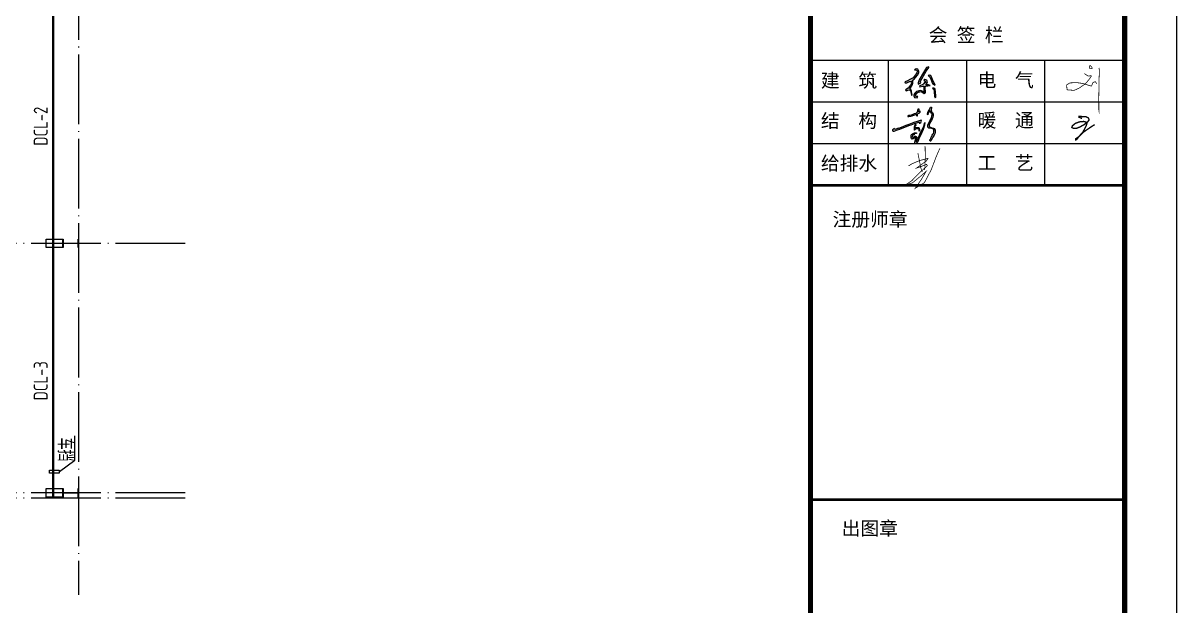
# Model space of a CAD drawing. Extents: x 69728788 to 149766163, y 20718153 to 43663798.
# Drawn here: x 74899459 to 74932569, y 21562889 to 21579594 of the extents above; entities that cross this region are included whole.
import ezdxf
from ezdxf.enums import TextEntityAlignment as Align

# ---------------------------------------------------------------- set-up
doc = ezdxf.new("R2010")
doc.units = 0
doc.header["$LTSCALE"] = 1000
doc.header["$MEASUREMENT"] = 0
doc.linetypes.add('8', pattern=[38, 30, -3, 2, -3])
doc.linetypes.add('DOTE', pattern=[2.42, 2, -0.2, 0.02, -0.2])
doc.layers.get('0').update_dxf_attribs({"linetype": 'CONTINUOUS'})
for name, color, linetype in [('DOTE', 251, 'DOTE'), ('PUB_TEXT', 7, 'CONTINUOUS'), ('PUB_TITLE', 4, 'CONTINUOUS'), ('R', 1, 'CONTINUOUS'), ('图框', 253, 'CONTINUOUS'), ('支撑', 4, 'CONTINUOUS'), ('线线', 150, 'CONTINUOUS'), ('轨道', 32, 'CONTINUOUS'), ('钢柱', 3, 'CONTINUOUS')]:
    doc.layers.add(name, color=color, linetype=linetype)
doc.layers.add('层1000', color=2, linetype='CONTINUOUS', lineweight=35)
doc.styles.add('STYLE-黑体', font='simhei.ttf')
doc.styles.add('TSSD_Rein', font='atssdeng.shx', dxfattribs={"width": 0.7, "bigfont": 'atssdchn.shx'})
doc.styles.add('黑体', font='simhei.ttf', dxfattribs={"width": 0.6, "height": 4.3})

# ---------------------------------------------------------------- blocks, each defined once
blk = doc.blocks.new('hui')
h = blk.add_hatch(color=256)
h.paths.add_polyline_path([(74395639, 22003696), (74395663, 22003679), (74395667, 22003630), (74395675, 22003538), (74395687, 22003513), (74395703, 22003522), (74395703, 22003553), (74395696, 22003618), (74395688, 22003678), (74395662, 22003699)])
h.paths.add_polyline_path([(74395556, 22003939), (74395591, 22003901), (74395638, 22003785), (74395686, 22003751), (74395675, 22003783), (74395650, 22003831), (74395625, 22003897), (74395602, 22003937), (74395573, 22003948)])
h.paths.add_polyline_path([(74395481, 22003829), (74395498, 22003834), (74395508, 22003812), (74395496, 22003801), (74395481, 22003804), (74395470, 22003788), (74395467, 22003777), (74395453, 22003764), (74395397, 22003741), (74395385, 22003735), (74395395, 22003724), (74395454, 22003735), (74395468, 22003732), (74395468, 22003710), (74395471, 22003632), (74395470, 22003616), (74395452, 22003634), (74395414, 22003649), (74395372, 22003644), (74395333, 22003630), (74395301, 22003600), (74395279, 22003568), (74395280, 22003545), (74395289, 22003520), (74395302, 22003520), (74395342, 22003514), (74395353, 22003535), (74395328, 22003535), (74395308, 22003543), (74395317, 22003574), (74395341, 22003607), (74395370, 22003626), (74395394, 22003629), (74395418, 22003630), (74395450, 22003612), (74395478, 22003596), (74395504, 22003607), (74395502, 22003629), (74395499, 22003699), (74395501, 22003735), (74395520, 22003744), (74395550, 22003738), (74395589, 22003750), (74395562, 22003760), (74395509, 22003762), (74395531, 22003787), (74395540, 22003818), (74395527, 22003851), (74395492, 22003859), (74395470, 22003849)])
h.paths.add_polyline_path([(74395563, 22004107), (74395522, 22004092), (74395462, 22003999), (74395380, 22003855), (74395359, 22003800), (74395361, 22003774), (74395398, 22003789), (74395416, 22003797), (74395406, 22003819), (74395405, 22003832), (74395516, 22004022), (74395555, 22004073), (74395569, 22004090)])
h.paths.add_polyline_path([(74395290, 22004049), (74395332, 22004041), (74395351, 22004021), (74395338, 22003992), (74395289, 22003924), (74395266, 22003894), (74395216, 22003866), (74395145, 22003832), (74395105, 22003816), (74395115, 22003796), (74395144, 22003796), (74395198, 22003823), (74395234, 22003823), (74395245, 22003810), (74395216, 22003757), (74395173, 22003698), (74395119, 22003663), (74395131, 22003645), (74395186, 22003664), (74395213, 22003652), (74395226, 22003593), (74395232, 22003560), (74395248, 22003564), (74395242, 22003584), (74395237, 22003640), (74395219, 22003670), (74395205, 22003683), (74395250, 22003752), (74395263, 22003791), (74395260, 22003828), (74395250, 22003841), (74395288, 22003870), (74395347, 22003943), (74395378, 22003987), (74395378, 22004020), (74395358, 22004059), (74395339, 22004063), (74395311, 22004060)])
h = blk.add_hatch(color=256)
h.paths.add_polyline_path([(74395012, 22002915), (74395058, 22002932), (74395139, 22002961), (74395181, 22002980), (74395231, 22002993), (74395260, 22003008), (74395294, 22003020), (74395316, 22003028), (74395354, 22003041), (74395372, 22003048), (74395382, 22003050), (74395384, 22003039), (74395379, 22003028), (74395388, 22003026), (74395394, 22003028), (74395410, 22003039), (74395419, 22003051), (74395428, 22003068), (74395420, 22003083), (74395401, 22003080), (74395359, 22003065), (74395281, 22003039), (74395185, 22003003), (74395125, 22002980), (74395037, 22002947), (74394986, 22002929), (74394979, 22002930), (74394954, 22002917), (74394937, 22002913), (74394933, 22002909), (74394913, 22002910), (74394911, 22002919), (74394907, 22002925), (74394897, 22002921), (74394891, 22002916), (74394874, 22002902), (74394871, 22002894), (74394874, 22002883), (74394883, 22002877), (74394906, 22002877), (74394969, 22002898)])
h.paths.add_polyline_path([(74395356, 22003211), (74395365, 22003215), (74395376, 22003218), (74395385, 22003224), (74395391, 22003228), (74395394, 22003234), (74395398, 22003240), (74395400, 22003252), (74395392, 22003262), (74395385, 22003259), (74395378, 22003251), (74395371, 22003246), (74395367, 22003254), (74395370, 22003259), (74395374, 22003267), (74395379, 22003276), (74395382, 22003284), (74395382, 22003291), (74395379, 22003296), (74395368, 22003298), (74395360, 22003297), (74395357, 22003293), (74395355, 22003285), (74395352, 22003278), (74395351, 22003267), (74395349, 22003259), (74395345, 22003245), (74395344, 22003235), (74395338, 22003227), (74395330, 22003224), (74395317, 22003215), (74395288, 22003203), (74395262, 22003194), (74395247, 22003187), (74395231, 22003180), (74395205, 22003174), (74395175, 22003172), (74395164, 22003168), (74395165, 22003156), (74395184, 22003154), (74395220, 22003159), (74395250, 22003169), (74395279, 22003178), (74395297, 22003188), (74395315, 22003195), (74395324, 22003199), (74395328, 22003195), (74395327, 22003185), (74395329, 22003174), (74395334, 22003165), (74395340, 22003164), (74395348, 22003168), (74395351, 22003175), (74395351, 22003189), (74395351, 22003202)])
h.paths.add_polyline_path([(74395305, 22002934), (74395305, 22002947), (74395304, 22002965), (74395312, 22002976), (74395325, 22002989), (74395323, 22002998), (74395307, 22003001), (74395296, 22002991), (74395289, 22002972), (74395284, 22002956), (74395285, 22002931), (74395284, 22002917), (74395282, 22002907), (74395289, 22002902), (74395299, 22002902), (74395310, 22002911), (74395319, 22002921), (74395335, 22002924), (74395356, 22002925), (74395364, 22002923), (74395373, 22002918), (74395377, 22002906), (74395374, 22002893), (74395377, 22002881), (74395384, 22002880), (74395392, 22002885), (74395395, 22002906), (74395390, 22002930), (74395376, 22002939), (74395350, 22002938), (74395319, 22002937)], flags=17)
h.paths.add_polyline_path([(74395295, 22002826), (74395305, 22002829), (74395328, 22002831), (74395328, 22002843), (74395318, 22002846), (74395300, 22002846), (74395292, 22002843), (74395279, 22002837), (74395268, 22002833), (74395264, 22002824), (74395268, 22002811), (74395274, 22002804), (74395284, 22002805), (74395286, 22002813)], flags=17)
h.paths.add_polyline_path([(74395250, 22002762), (74395256, 22002779), (74395256, 22002802), (74395253, 22002818), (74395241, 22002822), (74395234, 22002814), (74395231, 22002796), (74395226, 22002774), (74395226, 22002752), (74395234, 22002731), (74395239, 22002724), (74395256, 22002726), (74395269, 22002731), (74395279, 22002745), (74395289, 22002752), (74395296, 22002758), (74395305, 22002765), (74395316, 22002755), (74395314, 22002732), (74395308, 22002716), (74395306, 22002689), (74395301, 22002663), (74395296, 22002647), (74395301, 22002634), (74395315, 22002633), (74395329, 22002645), (74395353, 22002674), (74395378, 22002731), (74395411, 22002803), (74395457, 22002909), (74395486, 22002992), (74395491, 22003038), (74395469, 22002973), (74395432, 22002897), (74395407, 22002847), (74395373, 22002766), (74395356, 22002737), (74395334, 22002691), (74395321, 22002670), (74395322, 22002689), (74395327, 22002719), (74395333, 22002740), (74395331, 22002756), (74395323, 22002774), (74395312, 22002781), (74395300, 22002779), (74395283, 22002767), (74395274, 22002755), (74395263, 22002741), (74395251, 22002744)])
blk.add_hatch(color=256).paths.add_polyline_path([(74395578, 22002959), (74395570, 22002975), (74395575, 22002994), (74395585, 22003020), (74395598, 22003054), (74395616, 22003080), (74395642, 22003142), (74395647, 22003165), (74395647, 22003186), (74395646, 22003207), (74395638, 22003229), (74395619, 22003245), (74395616, 22003256), (74395613, 22003279), (74395612, 22003294), (74395614, 22003308), (74395619, 22003333), (74395611, 22003335), (74395599, 22003333), (74395584, 22003303), (74395570, 22003287), (74395558, 22003264), (74395550, 22003230), (74395542, 22003206), (74395542, 22003194), (74395549, 22003187), (74395550, 22003197), (74395561, 22003224), (74395568, 22003241), (74395578, 22003261), (74395584, 22003264), (74395590, 22003258), (74395604, 22003235), (74395613, 22003222), (74395627, 22003210), (74395631, 22003185), (74395624, 22003169), (74395619, 22003122), (74395588, 22003070), (74395569, 22003032), (74395547, 22002991), (74395550, 22002954), (74395556, 22002946), (74395567, 22002932), (74395615, 22002923), (74395644, 22002922), (74395657, 22002912), (74395663, 22002895), (74395661, 22002856), (74395653, 22002833), (74395645, 22002817), (74395633, 22002801), (74395612, 22002759), (74395607, 22002727), (74395583, 22002709), (74395586, 22002694), (74395593, 22002684), (74395601, 22002684), (74395609, 22002698), (74395627, 22002736), (74395643, 22002763), (74395666, 22002798), (74395680, 22002821), (74395687, 22002858), (74395687, 22002893), (74395669, 22002924), (74395655, 22002933), (74395625, 22002941), (74395610, 22002942), (74395589, 22002953)])
for points in [[(74395290, 22004049), (74395332, 22004041), (74395351, 22004021), (74395338, 22003992), (74395289, 22003924), (74395266, 22003894), (74395216, 22003866), (74395145, 22003832), (74395105, 22003816), (74395115, 22003796), (74395144, 22003796), (74395198, 22003823), (74395234, 22003823), (74395245, 22003810), (74395216, 22003757), (74395173, 22003698), (74395119, 22003663), (74395131, 22003645), (74395186, 22003664), (74395213, 22003652), (74395226, 22003593), (74395232, 22003560), (74395248, 22003564), (74395242, 22003584), (74395237, 22003640), (74395219, 22003670), (74395205, 22003683), (74395250, 22003752), (74395263, 22003791), (74395260, 22003828), (74395250, 22003841), (74395288, 22003870), (74395347, 22003943), (74395378, 22003987), (74395378, 22004020), (74395358, 22004059), (74395339, 22004063), (74395311, 22004060), (74395290, 22004049)], [(74395563, 22004107), (74395522, 22004092), (74395462, 22003999), (74395380, 22003855), (74395359, 22003800), (74395361, 22003774), (74395398, 22003789), (74395416, 22003797), (74395406, 22003819), (74395405, 22003832), (74395516, 22004022), (74395555, 22004073), (74395569, 22004090), (74395563, 22004107)], [(74395556, 22003939), (74395591, 22003901), (74395638, 22003785), (74395686, 22003751), (74395675, 22003783), (74395650, 22003831), (74395625, 22003897), (74395602, 22003937), (74395573, 22003948), (74395556, 22003939)], [(74395481, 22003829), (74395498, 22003834), (74395498, 22003834), (74395508, 22003812), (74395496, 22003801), (74395481, 22003804), (74395470, 22003788), (74395467, 22003777), (74395453, 22003764), (74395397, 22003741), (74395385, 22003735), (74395395, 22003724), (74395395, 22003724), (74395454, 22003735), (74395468, 22003732), (74395468, 22003710), (74395471, 22003632), (74395470, 22003616), (74395452, 22003634), (74395414, 22003649), (74395372, 22003644), (74395333, 22003630), (74395301, 22003600), (74395279, 22003568), (74395280, 22003545), (74395289, 22003520), (74395302, 22003520), (74395342, 22003514), (74395353, 22003535), (74395328, 22003535), (74395308, 22003543), (74395317, 22003574), (74395341, 22003607), (74395370, 22003626), (74395394, 22003629), (74395418, 22003630), (74395450, 22003612), (74395478, 22003596), (74395504, 22003607), (74395502, 22003629), (74395499, 22003699), (74395501, 22003735), (74395520, 22003744), (74395550, 22003738), (74395589, 22003750), (74395562, 22003760), (74395509, 22003762), (74395531, 22003787), (74395540, 22003818), (74395527, 22003851), (74395492, 22003859), (74395470, 22003849), (74395481, 22003829)], [(74395639, 22003696), (74395663, 22003679), (74395667, 22003630), (74395675, 22003538), (74395687, 22003513), (74395703, 22003522), (74395703, 22003553), (74395696, 22003618), (74395688, 22003678), (74395662, 22003699), (74395639, 22003696)], [(74395295, 22002826), (74395286, 22002813), (74395284, 22002805), (74395274, 22002804), (74395268, 22002811), (74395264, 22002824), (74395268, 22002833), (74395279, 22002837), (74395292, 22002843), (74395300, 22002846), (74395318, 22002846), (74395328, 22002843), (74395328, 22002831), (74395305, 22002829), (74395295, 22002826), (74395295, 22002826)]]:
    blk.add_lwpolyline(points)
for points, const_width in [([(74398542, 22003974), (74398618, 22003927), (74398667, 22003935), (74398676, 22003927), (74398633, 22003865), (74398581, 22003802), (74398532, 22003759), (74398440, 22003697), (74398345, 22003654), (74398209, 22003666), (74398203, 22003758), (74398264, 22003797), (74398395, 22003803), (74398518, 22003785), (74398623, 22003750), (74398679, 22003736), (74398699, 22003792), (74398709, 22003806), (74398751, 22003820), (74398778, 22003781)], 14), ([(74398644, 22004139), (74398678, 22004107), (74398693, 22004078), (74398669, 22004068), (74398643, 22004073), (74398637, 22004104), (74398649, 22004127)], 14), ([(74398822, 22004085), (74398829, 22004018), (74398823, 22003881), (74398821, 22003784), (74398818, 22003552), (74398815, 22003492), (74398816, 22003407), (74398823, 22003303), (74398823, 22003243), (74398819, 22003260), (74398818, 22003379), (74398825, 22003448)], 14), ([(74398496, 22003117), (74398436, 22003143), (74398437, 22003156), (74398468, 22003156), (74398570, 22003151), (74398618, 22003128), (74398632, 22003090), (74398603, 22003050), (74398536, 22002999), (74398450, 22002952), (74398388, 22002929), (74398329, 22002931), (74398300, 22002948), (74398313, 22002978), (74398370, 22003024), (74398445, 22003052), (74398529, 22003061), (74398577, 22003047), (74398591, 22003019), (74398580, 22002987), (74398549, 22002923), (74398510, 22002851), (74398446, 22002783), (74398401, 22002724), (74398380, 22002705), (74398373, 22002728), (74398446, 22002777), (74398526, 22002859), (74398692, 22002971), (74398739, 22003000)], 26), ([(74395177, 22002211), (74395252, 22002256), (74395400, 22002316), (74395549, 22002354), (74395521, 22002307), (74395331, 22002170), (74395400, 22002193), (74395523, 22002242), (74395540, 22002216), (74395409, 22002099), (74395238, 22001926), (74395115, 22001846), (74395252, 22001886), (74395427, 22002030), (74395514, 22002106), (74395426, 22001957), (74395306, 22001784), (74395482, 22001891), (74395613, 22002140), (74395703, 22002377), (74395777, 22002547)], 14), ([(74395356, 22002457), (74395414, 22002170), (74395431, 22002116), (74395443, 22002098)], 14), ([(74395495, 22002590), (74395498, 22002403), (74395494, 22002251), (74395492, 22002177), (74395482, 22002133)], 14)]:
    blk.add_lwpolyline(points, dxfattribs=dict(const_width=const_width))
for points in [[(74395231, 22003180), (74395205, 22003174), (74395175, 22003172), (74395164, 22003168), (74395165, 22003156), (74395184, 22003154), (74395220, 22003159), (74395250, 22003169), (74395279, 22003178), (74395297, 22003188), (74395315, 22003195), (74395324, 22003199), (74395324, 22003199), (74395328, 22003195), (74395327, 22003185), (74395329, 22003174), (74395334, 22003165), (74395340, 22003164), (74395348, 22003168), (74395351, 22003175), (74395351, 22003189), (74395351, 22003202), (74395356, 22003211), (74395365, 22003215), (74395376, 22003218), (74395385, 22003224), (74395391, 22003228), (74395394, 22003234), (74395398, 22003240), (74395400, 22003252), (74395392, 22003262), (74395385, 22003259), (74395378, 22003251), (74395371, 22003246), (74395371, 22003246), (74395371, 22003246), (74395367, 22003254), (74395370, 22003259), (74395374, 22003267), (74395379, 22003276), (74395382, 22003284), (74395382, 22003291), (74395379, 22003296), (74395368, 22003298), (74395360, 22003297), (74395357, 22003293), (74395355, 22003285), (74395352, 22003278), (74395351, 22003267), (74395349, 22003259), (74395345, 22003245), (74395344, 22003235), (74395338, 22003227), (74395330, 22003224), (74395317, 22003215), (74395288, 22003203), (74395262, 22003194), (74395247, 22003187), (74395231, 22003180)], [(74395578, 22003261), (74395568, 22003241), (74395561, 22003224), (74395550, 22003197), (74395549, 22003187), (74395542, 22003194), (74395542, 22003206), (74395550, 22003230), (74395558, 22003264), (74395570, 22003287), (74395584, 22003303), (74395599, 22003333), (74395611, 22003335), (74395619, 22003333), (74395614, 22003308), (74395612, 22003294), (74395613, 22003279), (74395616, 22003256), (74395619, 22003245), (74395638, 22003229), (74395646, 22003207), (74395647, 22003186), (74395647, 22003165), (74395642, 22003142), (74395616, 22003080), (74395598, 22003054), (74395585, 22003020), (74395575, 22002994), (74395570, 22002975), (74395578, 22002959), (74395589, 22002953), (74395610, 22002942), (74395625, 22002941), (74395655, 22002933), (74395669, 22002924), (74395687, 22002893), (74395687, 22002858), (74395680, 22002821), (74395666, 22002798), (74395643, 22002763), (74395627, 22002736), (74395609, 22002698), (74395601, 22002684), (74395593, 22002684), (74395586, 22002694), (74395583, 22002709), (74395607, 22002727), (74395612, 22002759), (74395633, 22002801), (74395645, 22002817), (74395653, 22002833), (74395661, 22002856), (74395663, 22002895), (74395657, 22002912), (74395644, 22002922), (74395615, 22002923), (74395567, 22002932), (74395556, 22002946), (74395550, 22002954), (74395547, 22002991), (74395569, 22003032), (74395588, 22003070), (74395619, 22003122), (74395624, 22003169), (74395631, 22003185), (74395627, 22003210), (74395613, 22003222), (74395604, 22003235), (74395590, 22003258), (74395584, 22003264), (74395578, 22003261)], [(74394979, 22002930), (74394954, 22002917), (74394937, 22002913), (74394933, 22002909), (74394913, 22002910), (74394911, 22002919), (74394907, 22002925), (74394897, 22002921), (74394891, 22002916), (74394874, 22002902), (74394871, 22002894), (74394874, 22002883), (74394883, 22002877), (74394906, 22002877), (74394969, 22002898), (74395012, 22002915), (74395058, 22002932), (74395139, 22002961), (74395181, 22002980), (74395231, 22002993), (74395260, 22003008), (74395294, 22003020), (74395316, 22003028), (74395354, 22003041), (74395372, 22003048), (74395382, 22003050), (74395384, 22003039), (74395379, 22003028), (74395388, 22003026), (74395394, 22003028), (74395410, 22003039), (74395419, 22003051), (74395428, 22003068), (74395420, 22003083), (74395401, 22003080), (74395359, 22003065), (74395281, 22003039), (74395185, 22003003), (74395125, 22002980), (74395037, 22002947), (74394986, 22002929), (74394979, 22002930)], [(74395226, 22002752), (74395226, 22002774), (74395231, 22002796), (74395234, 22002814), (74395241, 22002822), (74395253, 22002818), (74395256, 22002802), (74395256, 22002779), (74395250, 22002762), (74395251, 22002744), (74395263, 22002741), (74395274, 22002755), (74395283, 22002767), (74395300, 22002779), (74395312, 22002781), (74395323, 22002774), (74395331, 22002756), (74395333, 22002740), (74395327, 22002719), (74395322, 22002689), (74395321, 22002670), (74395334, 22002691), (74395356, 22002737), (74395373, 22002766), (74395407, 22002847), (74395432, 22002897), (74395469, 22002973), (74395491, 22003038), (74395486, 22002992), (74395457, 22002909), (74395411, 22002803), (74395378, 22002731), (74395353, 22002674), (74395329, 22002645), (74395315, 22002633), (74395301, 22002634), (74395296, 22002647), (74395301, 22002663), (74395306, 22002689), (74395308, 22002716), (74395314, 22002732), (74395314, 22002732), (74395316, 22002755), (74395305, 22002765), (74395296, 22002758), (74395289, 22002752), (74395279, 22002745), (74395269, 22002731), (74395256, 22002726), (74395239, 22002724), (74395234, 22002731), (74395226, 22002752)], [(74395305, 22002947), (74395304, 22002965), (74395312, 22002976), (74395325, 22002989), (74395323, 22002998), (74395307, 22003001), (74395296, 22002991), (74395289, 22002972), (74395284, 22002956), (74395285, 22002931), (74395284, 22002917), (74395282, 22002907), (74395289, 22002902), (74395299, 22002902), (74395310, 22002911), (74395319, 22002921), (74395335, 22002924), (74395356, 22002925), (74395364, 22002923), (74395373, 22002918), (74395377, 22002906), (74395374, 22002893), (74395377, 22002881), (74395384, 22002880), (74395392, 22002885), (74395395, 22002906), (74395390, 22002930), (74395376, 22002939), (74395350, 22002938), (74395319, 22002937), (74395305, 22002934), (74395305, 22002947)]]:
    blk.add_lwpolyline(points, close=True)

msp = doc.modelspace()

# ---------------------------------------------------------------- linework, layer by layer
at = {"layer": 'DOTE', "color": 25, "linetype": 'DOTE'}
for p, q in [((74901046.8, 21595638.7), (74901046.8, 21563205.9)), ((74904107.6, 21573279.2), (74858297.1, 21573279.2)), ((74904107.6, 21566129.2), (74858297.1, 21566129.2)), ((74904107.6, 21565979.2), (74858297.1, 21565979.2))]:
    msp.add_line(p, q, dxfattribs=at)
at = {"layer": 'PUB_TITLE'}
msp.add_lwpolyline([(74843468.9, 21541808.9), (74932568.9, 21541808.9), (74932568.9, 21604808.9), (74843468.9, 21604808.9)], close=True, dxfattribs=at)
at = {"layer": 'PUB_TITLE', "const_width": 150}
msp.add_lwpolyline([(74847218.9, 21543308.9), (74931068.9, 21543308.9), (74931068.9, 21603308.9), (74847218.9, 21603308.9)], close=True, dxfattribs=at)
at = {"layer": 'R'}
for p, q in [((74900945.6, 21567070), (74900945.6, 21567763.7)), ((74900506.2, 21566740.8), (74900945.6, 21567070))]:
    msp.add_line(p, q, dxfattribs=at)
msp.add_lwpolyline([(74900219.8, 21566691.2), (74900219.8, 21566780), (74900495.7, 21566780), (74900495.7, 21566691.2)], close=True, dxfattribs=at)
at = {"layer": '图框', "color": 0}
for p, q in [((74922055.1, 21578528.5), (74931068.9, 21578528.5)), ((74922055.1, 21577333.3), (74931068.9, 21577333.3)), ((74922055.1, 21576138.1), (74931068.9, 21576138.1)), ((74922055.1, 21574942.9), (74931068.9, 21574942.9))]:
    msp.add_line(p, q, dxfattribs=at)
at = {"layer": '图框', "color": 4, "const_width": 147.9}
msp.add_lwpolyline([(74922055.1, 21603308.9), (74922055.1, 21543308.9)], dxfattribs=at)
at = {"layer": '图框', "color": 0, "const_width": 75}
msp.add_lwpolyline([(74922055.1, 21590181.7), (74931068.9, 21590181.7), (74931068.9, 21574942.9), (74922055.1, 21574942.9)], close=True, dxfattribs=at)
at = {"layer": '图框', "color": 0}
for points in [[(74924296.1, 21574942.9), (74924296.1, 21578528.5)], [(74926537.1, 21574942.9), (74926537.1, 21578528.5)], [(74928778.1, 21574942.9), (74928778.1, 21578528.5)]]:
    msp.add_lwpolyline(points, dxfattribs=at)
for points, const_width in [([(74922055.1, 21574942.9), (74931068.9, 21574942.9)], 60.5), ([(74922055.1, 21565932.5), (74931068.9, 21565932.5)], 75)]:
    msp.add_lwpolyline(points, dxfattribs=dict(at, const_width=const_width))
at = {"layer": '支撑', "linetype": '8', "ltscale": 100, "const_width": 60}
msp.add_lwpolyline([(74900323.1, 21566009.2), (74900321.8, 21593849.2)], dxfattribs=at)
at = {"layer": '轨道'}
for points in [[(74900121.8, 21573159.2), (74900121.8, 21573399.2), (74900596.8, 21573399.2), (74900596.8, 21573159.2)], [(74900121.8, 21566009.2), (74900121.8, 21566249.2), (74900596.8, 21566249.2), (74900596.8, 21566009.2)]]:
    msp.add_lwpolyline(points, close=True, dxfattribs=at)
at = {"layer": '钢柱'}
for points in [[(74901046.8, 21573399.2), (74901046.8, 21573159.2), (74901036.8, 21573159.2), (74901036.8, 21573276.2), (74900606.8, 21573276.2), (74900606.8, 21573159.2), (74900596.8, 21573159.2), (74900596.8, 21573399.2), (74900606.8, 21573399.2), (74900606.8, 21573282.2), (74901036.8, 21573282.2), (74901036.8, 21573399.2)], [(74901046.8, 21566249.2), (74901046.8, 21566009.2), (74901036.8, 21566009.2), (74901036.8, 21566126.2), (74900606.8, 21566126.2), (74900606.8, 21566009.2), (74900596.8, 21566009.2), (74900596.8, 21566249.2), (74900606.8, 21566249.2), (74900606.8, 21566132.2), (74901036.8, 21566132.2), (74901036.8, 21566249.2)]]:
    msp.add_lwpolyline(points, close=True, dxfattribs=at)

# ---------------------------------------------------------------- block references
at = {"layer": '线线', "xscale": 1.5, "yscale": 1.5, "zscale": 1.5}
msp.add_blockref('hui', (-36667899.2, -11427815.9), dxfattribs=at)

# ---------------------------------------------------------------- texts
at = {"layer": 'PUB_TEXT', "style": 'TSSD_Rein', "width": 0.8}
msp.add_text('车挡', height=450, rotation=270, dxfattribs=at).set_placement((74900674, 21567369.5, 6.9), align=Align.MIDDLE_CENTER)
at = {"layer": '图框', "color": 0, "style": 'STYLE-黑体'}
for s, p in [('会 签 栏', (74925443.4, 21579055)), ('建  筑', (74922352.1, 21577751.5)), ('电  气', (74926847.8, 21577764.5)), ('结  构', (74922352.1, 21576597.4)), ('暖  通', (74926847.8, 21576610.4)), ('给排水', (74922352.1, 21575378.2)), ('工  艺', (74926847.8, 21575391.2))]:
    msp.add_text(s, height=394.42, dxfattribs=at).set_placement(p)
at = {"layer": '图框', "color": 4, "style": '黑体'}
for s, p in [('注册师章', (74922687.9, 21573772.1)), ('出图章', (74922947.8, 21564911.9))]:
    msp.add_text(s, height=394.42, dxfattribs=at).set_placement(p)
at = {"layer": '层1000', "style": 'TSSD_Rein', "width": 0.8}
for s, p in [('DCL-2', (74900165.1, 21576078.6)), ('DCL-3', (74900165.1, 21568778.6))]:
    msp.add_text(s, height=400, rotation=90, dxfattribs=at).set_placement(p)

doc.saveas('drawing.dxf')
